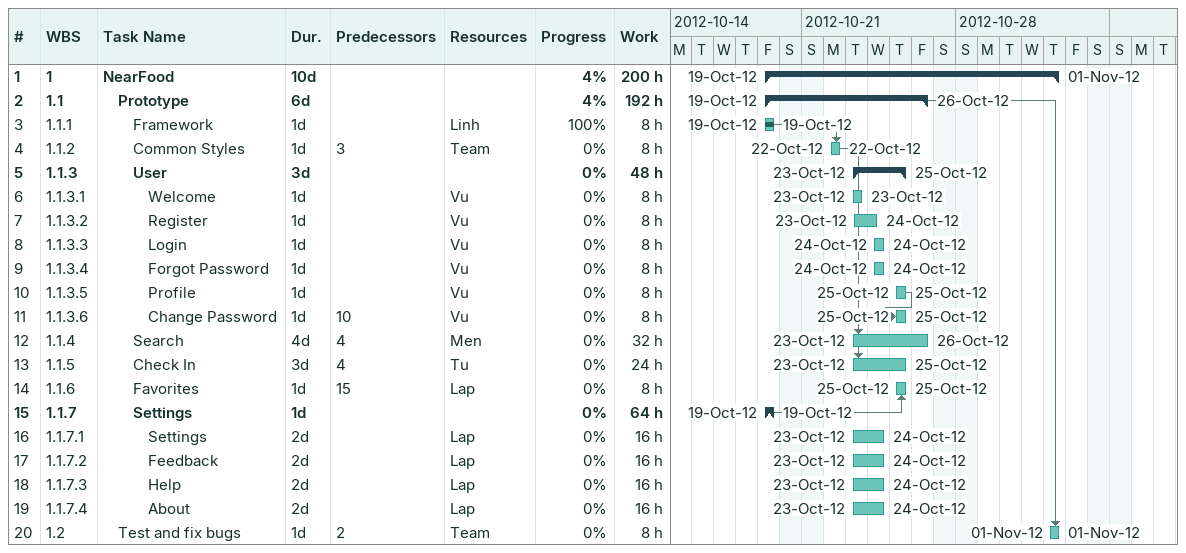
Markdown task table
| ID | WBS | Task | Duration | Start | Finish | Predecessors | Resources | % complete | Work (h) |
|---|---|---|---|---|---|---|---|---|---|
| 1 | 1 | **NearFood** | 10d | 2012-10-19 | 2012-11-01 |  |  | 4 | 200 |
| 2 | 1.1 | **Prototype** | 6d | 2012-10-19 | 2012-10-26 |  |  | 4 | 192 |
| 3 | 1.1.1 | Framework | 1d | 2012-10-19 | 2012-10-19 |  | Linh | 100 | 8 |
| 4 | 1.1.2 | Common Styles | 1d | 2012-10-22 | 2012-10-22 | 3 | Team | 0 | 8 |
| 5 | 1.1.3 | **User** | 3d | 2012-10-23 | 2012-10-25 |  |  | 0 | 48 |
| 6 | 1.1.3.1 | Welcome | 1d | 2012-10-23 | 2012-10-23 |  | Vu | 0 | 8 |
| 7 | 1.1.3.2 | Register | 1d | 2012-10-23 | 2012-10-24 |  | Vu | 0 | 8 |
| 8 | 1.1.3.3 | Login | 1d | 2012-10-24 | 2012-10-24 |  | Vu | 0 | 8 |
| 9 | 1.1.3.4 | Forgot Password | 1d | 2012-10-24 | 2012-10-24 |  | Vu | 0 | 8 |
| 10 | 1.1.3.5 | Profile | 1d | 2012-10-25 | 2012-10-25 |  | Vu | 0 | 8 |
| 11 | 1.1.3.6 | Change Password | 1d | 2012-10-25 | 2012-10-25 | 10 | Vu | 0 | 8 |
| 12 | 1.1.4 | Search | 4d | 2012-10-23 | 2012-10-26 | 4 | Men | 0 | 32 |
| 13 | 1.1.5 | Check In | 3d | 2012-10-23 | 2012-10-25 | 4 | Tu | 0 | 24 |
| 14 | 1.1.6 | Favorites | 1d | 2012-10-25 | 2012-10-25 | 15 | Lap | 0 | 8 |
| 15 | 1.1.7 | **Settings** | 1d | 2012-10-19 | 2012-10-19 |  |  | 0 | 64 |
| 16 | 1.1.7.1 | Settings | 2d | 2012-10-23 | 2012-10-24 |  | Lap | 0 | 16 |
| 17 | 1.1.7.2 | Feedback | 2d | 2012-10-23 | 2012-10-24 |  | Lap | 0 | 16 |
| 18 | 1.1.7.3 | Help | 2d | 2012-10-23 | 2012-10-24 |  | Lap | 0 | 16 |
| 19 | 1.1.7.4 | About | 2d | 2012-10-23 | 2012-10-24 |  | Lap | 0 | 16 |
| 20 | 1.2 | Test and fix bugs | 1d | 2012-11-01 | 2012-11-01 | 2 | Team | 0 | 8 |
